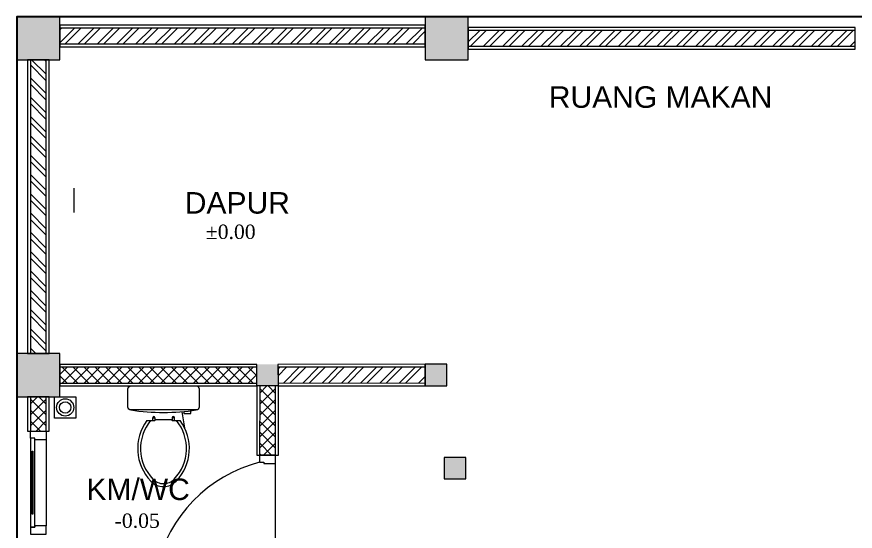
# Model space of a CAD drawing. Header units: millimetres. Extents: x -12161372 to 46643, y -9506984 to 15358.
# Drawn here: x 12309 to 12894, y 14934 to 15293 of the extents above; entities that cross this region are included whole.
import ezdxf

# ---------------------------------------------------------------- set-up
doc = ezdxf.new("R2010")
doc.units = ezdxf.units.MM
for name, color, linetype, lineweight in [('arsiran', 202, 'Continuous', 0), ('dinding', 110, 'Continuous', 9), ('furniture', 7, 'Continuous', 5), ('interior', 7, 'Continuous', 13), ('jendela', 7, 'Continuous', 15), ('kolom', 150, 'Continuous', 13), ('pintu', 7, 'Continuous', 13), ('teks', 255, 'Continuous', 5)]:
    doc.layers.add(name, color=color, linetype=linetype, lineweight=lineweight)
doc.layers.add('lantai', color=9, linetype='Continuous')
doc.styles.get("Standard").update_dxf_attribs({"font": 'arial.ttf'})
doc.styles.add('teks3', font='times.ttf', dxfattribs={"height": 25})

# ---------------------------------------------------------------- blocks, each defined once
blk = doc.blocks.new('*U23')
at = {"layer": 'arsiran'}
h = blk.add_hatch(dxfattribs=at)
h.set_pattern_fill('ANSI32', color=256)
h.set_pattern_definition([(45, (-2339.681, -4513.269), (-6.735192, 6.735192), []), (45, (-2335.191, -4513.269), (-6.735192, 6.735192), [])])
h.paths.add_polyline_path([(0, 5.5), (0, -5.5), (205, -5.5), (205, 5.5)])
blk.add_lwpolyline([(0, -5.5), (205, -5.5), (205, 5.5), (0, 5.5)], close=True, dxfattribs=at)
at = {"layer": 'dinding'}
blk.add_lwpolyline([(0, -7.5), (205, -7.5), (205, 7.5), (0, 7.5)], close=True, dxfattribs=at)
blk = doc.blocks.new('*U24')
at = {"layer": 'arsiran'}
h = blk.add_hatch(dxfattribs=at)
h.set_pattern_fill('ANSI32', color=256)
h.set_pattern_definition([(45, (-2289.681, -4513.269), (-6.735192, 6.735192), []), (45, (-2285.191, -4513.269), (-6.735192, 6.735192), [])])
h.paths.add_polyline_path([(0, 5.5), (0, -5.5), (255, -5.5), (255, 5.5)])
blk.add_lwpolyline([(0, -5.5), (255, -5.5), (255, 5.5), (0, 5.5)], close=True, dxfattribs=at)
at = {"layer": 'dinding'}
blk.add_lwpolyline([(0, -7.5), (255, -7.5), (255, 7.5), (0, 7.5)], close=True, dxfattribs=at)
blk = doc.blocks.new('*U4')
at = {"layer": 'arsiran'}
h = blk.add_hatch(dxfattribs=at)
h.set_pattern_fill('ANSI32', color=256)
h.set_pattern_definition([(45, (-2274.681, -4513.269), (-6.735192, 6.735192), []), (45, (-2270.191, -4513.269), (-6.735192, 6.735192), [])])
h.paths.add_polyline_path([(0, 5.5), (0, -5.5), (270, -5.5), (270, 5.5)])
blk.add_lwpolyline([(0, -5.5), (270, -5.5), (270, 5.5), (0, 5.5)], close=True, dxfattribs=at)
at = {"layer": 'dinding'}
blk.add_lwpolyline([(0, -7.5), (270, -7.5), (270, 7.5), (0, 7.5)], close=True, dxfattribs=at)
blk = doc.blocks.new('*U67')
at = {"layer": 'arsiran'}
h = blk.add_hatch(dxfattribs=at)
h.set_pattern_fill('ANSI32', color=256, angle=0.04173)
h.set_pattern_definition([(45.04173, (-2438.656, -4515.046), (-6.740095, 6.730285), []), (45.04173, (-2434.166, -4515.042), (-6.740095, 6.730285), [])])
h.paths.add_polyline_path([(0, 5.5), (0, -5.5), (102.74, -5.43), (102.73, 5.57)])
blk.add_lwpolyline([(0, -5.5), (102.74, -5.43), (102.73, 5.57), (0, 5.5)], close=True, dxfattribs=at)
at = {"layer": 'dinding'}
blk.add_lwpolyline([(0.01, -7.5), (102.74, -7.43), (102.73, 7.57), (-0.01, 7.5)], close=True, dxfattribs=at)

msp = doc.modelspace()

# ---------------------------------------------------------------- hatches: boundary and pattern name
at = {"layer": 'dinding'}
h = msp.add_hatch(dxfattribs=at)
h.set_pattern_fill('ANSI37', color=202, scale=1.7)
h.set_pattern_definition([(45, (7129.113, 10856.0724), (-3.816609, 3.816609), []), (135, (7129.113, 10856.0724), (-3.816609, -3.816609), [])])
h.paths.add_polyline_path([(12476.636, 15037.432), (12476.636, 15048.432), (12339.183, 15048.432), (12339.183, 15037.432)])
h = msp.add_hatch(dxfattribs=at)
h.set_pattern_fill('ANSI37', color=202, scale=1.7, angle=270)
h.set_pattern_definition([(315, (8297.3085, 20245.447), (3.816609, 3.816609), []), (45, (8297.3085, 20245.447), (-3.816609, 3.816609), [])])
h.paths.add_polyline_path([(12478.695, 14987.238), (12489.695, 14987.238), (12489.668, 15035.377), (12478.668, 15035.377)])
h = msp.add_hatch(dxfattribs=at)
h.set_pattern_fill('ANSI37', color=202, scale=1.7, angle=270)
h.set_pattern_definition([(315, (8137.3236, 20238.0015), (3.816609, 3.816609), []), (45, (8137.3236, 20238.0015), (-3.816609, 3.816609), [])])
h.paths.add_polyline_path([(12318.683, 15003.932), (12329.683, 15003.932), (12329.683, 15027.932), (12318.683, 15027.932)])
at = {"layer": 'kolom'}
h = msp.add_hatch(color=256, dxfattribs=at)
h.dxf.hatch_style = 1
h.paths.add_polyline_path([(12339.183, 15262.932), (12339.183, 15292.932), (12309.183, 15292.932), (12309.183, 15262.932)])
h = msp.add_hatch(color=256, dxfattribs=at)
h.dxf.hatch_style = 1
h.paths.add_polyline_path([(12624.183, 15262.932), (12624.183, 15292.932), (12594.183, 15292.932), (12594.183, 15262.932)])
h = msp.add_hatch(color=256, dxfattribs=at)
h.dxf.hatch_style = 1
h.paths.add_polyline_path([(12339.183, 15027.932), (12339.183, 15057.932), (12309.183, 15057.932), (12309.183, 15027.932)])
h = msp.add_hatch(color=256, dxfattribs=at)
h.dxf.hatch_style = 1
h.paths.add_polyline_path([(12491.641, 15050.43), (12476.641, 15050.43), (12476.641, 15035.43), (12491.641, 15035.43)])
h = msp.add_hatch(color=256, dxfattribs=at)
h.dxf.hatch_style = 1
h.paths.add_polyline_path([(12609.194, 15050.507), (12594.194, 15050.507), (12594.194, 15035.507), (12609.194, 15035.507)])
h = msp.add_hatch(color=256, dxfattribs=at)
h.dxf.hatch_style = 1
h.paths.add_polyline_path([(12622.42, 14985.577), (12607.42, 14985.577), (12607.42, 14970.577), (12622.42, 14970.577)])

# ---------------------------------------------------------------- linework, layer by layer
at = {"layer": 'arsiran'}
for points in [[(12476.636, 15048.432), (12339.183, 15048.432)], [(12339.183, 15037.432), (12476.636, 15037.432)], [(12478.668, 15035.377), (12478.584, 14987.231)], [(12489.765, 14987.238), (12489.765, 15035.377)], [(12318.683, 15027.932), (12318.683, 15003.932)], [(12329.683, 15003.932), (12329.683, 15027.932)]]:
    msp.add_lwpolyline(points, dxfattribs=at)
at = {"layer": 'dinding'}
for points in [[(12339.183, 15035.432), (12476.636, 15035.432), (12476.636, 15050.432), (12339.183, 15050.432)], [(12476.683, 15035.377), (12476.695, 14987.238), (12491.695, 14987.238), (12491.683, 15035.377)], [(12316.683, 15027.932), (12316.683, 15003.932), (12331.683, 15003.932), (12331.683, 15027.932)]]:
    msp.add_lwpolyline(points, close=True, dxfattribs=at)
at = {"layer": 'furniture'}
msp.add_line((12348.91, 15173.277), (12348.91, 15156.361), dxfattribs=at)
at = {"layer": 'interior'}
msp.add_line((12424.355, 15017.448), (12426.28, 15006.106), dxfattribs=at)
msp.add_lwpolyline([(12386.729, 15020.659), (12386.729, 15033.432, -0.4142136), (12388.729, 15035.432), (12434.417, 15035.432, -0.4142136), (12436.417, 15033.432), (12436.417, 15020.659, -0.4142136), (12434.417, 15018.659), (12388.729, 15018.659, -0.4142136)], format="xyb", close=True, dxfattribs=at)
msp.add_lwpolyline([(12335.498, 15027.932), (12350.498, 15027.932), (12350.498, 15012.932), (12335.498, 15012.932)], close=True, dxfattribs=at)
for points in [[(12425.776, 15017.577), (12425.776, 15016.235), (12430.571, 15016.235), (12430.571, 15018.114)], [(12400.033, 15011.318), (12405.576, 15011.318), (12406.015, 15012.015), (12417.131, 15012.015), (12417.57, 15011.318), (12423.113, 15011.318)], [(12404.028, 15011.318), (12404.028, 15013.239), (12405.576, 15013.239), (12405.576, 15011.318)], [(12419.118, 15011.318), (12419.118, 15013.239), (12417.57, 15013.239), (12417.57, 15011.318)]]:
    msp.add_lwpolyline(points, dxfattribs=at)
for points in [[(12400.033, 15011.318, 0.365781), (12402.666, 14969.036, 0.2059581), (12411.573, 14965.28, 0.2059581), (12420.48, 14969.036, 0.365781), (12423.113, 15011.318)], [(12402.571, 15011.318, 0.379752), (12404.109, 14970.42, 0.2062747), (12411.573, 14967.28, 0.2062747), (12419.036, 14970.42, 0.379752), (12420.575, 15011.318)]]:
    msp.add_lwpolyline(points, format="xyb", dxfattribs=at)
for radius in [6, 4]:
    msp.add_circle((12342.998, 15020.432), radius, dxfattribs=at)
for centre, radius, start, end in [((12411.573, 15166.099), 149.199, 261.19285, 278.80715), ((12404.802, 15013.239), 0.774, 0, 180), ((12418.344, 15013.239), 0.774, 0, 180)]:
    msp.add_arc(centre, radius, start, end, dxfattribs=at)
at = {"layer": 'jendela'}
msp.add_line((12329.683, 14997.932), (12329.683, 14937.932), dxfattribs=at)
for points in [[(12318.683, 14998.932), (12318.683, 14936.932), (12321.683, 14936.932), (12321.683, 14998.932)], [(12320.483, 14989.932), (12320.483, 14945.932), (12319.883, 14945.932), (12319.883, 14989.932)]]:
    msp.add_lwpolyline(points, close=True, dxfattribs=at)
at = {"layer": 'kolom'}
for points in [[(12309.183, 15262.932), (12339.183, 15262.932), (12339.183, 15292.932), (12309.183, 15292.932)], [(12594.183, 15262.932), (12624.183, 15262.932), (12624.183, 15292.932), (12594.183, 15292.932)], [(12309.183, 15027.932), (12339.183, 15027.932), (12339.183, 15057.932), (12309.183, 15057.932)], [(12594.177, 15035.507), (12609.177, 15035.507), (12609.177, 15050.507), (12594.177, 15050.507)], [(12607.404, 14970.577), (12622.404, 14970.577), (12622.404, 14985.577), (12607.404, 14985.577)]]:
    msp.add_lwpolyline(points, close=True, dxfattribs=at)
at = {"layer": 'lantai'}
msp.add_lwpolyline([(12309.183, 14292.932), (13509.183, 14292.932), (13509.183, 15292.932), (12309.183, 15292.932)], close=True, dxfattribs=at)
at = {"layer": 'pintu'}
msp.add_line((12489.676, 14906.43), (12489.59, 14981.43), dxfattribs=at)
for points in [[(12329.683, 15003.932), (12329.683, 14997.932), (12321.683, 14997.932), (12321.683, 14998.932), (12318.683, 14998.932), (12318.683, 15003.932)], [(12329.683, 14931.932), (12329.683, 14937.932), (12321.683, 14937.932), (12321.683, 14936.932), (12318.683, 14936.932), (12318.683, 14931.932)]]:
    msp.add_lwpolyline(points, close=True, dxfattribs=at)
msp.add_lwpolyline([(12489.584, 14987.244), (12478.584, 14987.231), (12478.59, 14982.231), (12481.59, 14982.235), (12481.591, 14981.235), (12489.591, 14981.244), (12489.584, 14987.244)], dxfattribs=at)
msp.add_arc((12503.861, 14885.703), 99.782, 104.67103, 166.858457, dxfattribs=at)

# ---------------------------------------------------------------- block references
at = {"layer": 'dinding'}
for name, p in [('*U24', (12339.183, 15279.541)), ('*U4', (12624.183, 15277.932)), ('*U67', (12491.446, 15042.932))]:
    msp.add_blockref(name, p, dxfattribs=at)
at = {"layer": 'dinding', "rotation": 270}
msp.add_blockref('*U23', (12324.183, 15262.932), dxfattribs=at)

# ---------------------------------------------------------------- texts
at = {"layer": 'teks', "ltscale": 10, "char_height": 15, "attachment_point": 1}
for s, width, insert in [('RUANG MAKAN', 161.62992, (12680.374, 15244.421)), ('DAPUR', 126.22509, (12426.398, 15170.626)), ('KM/WC', 86.43444, (12357.771, 14970.825))]:
    msp.add_mtext_dynamic_manual_height_columns(s, width=width, gutter_width=100, heights=[0], dxfattribs=dict(at, insert=insert))
at = {"layer": 'teks', "char_height": 10, "attachment_point": 5, "style": 'teks3'}
for s, insert in [('\\pxi-3,l4,t4;%%P0.00', (12453.472, 15142.843)), ('\\pxi-3,l4,t4;-0.05', (12388.238, 14941.314))]:
    msp.add_mtext_dynamic_manual_height_columns(s, width=79.47508, gutter_width=15, heights=[0], dxfattribs=dict(at, insert=insert))

doc.saveas('drawing.dxf')
